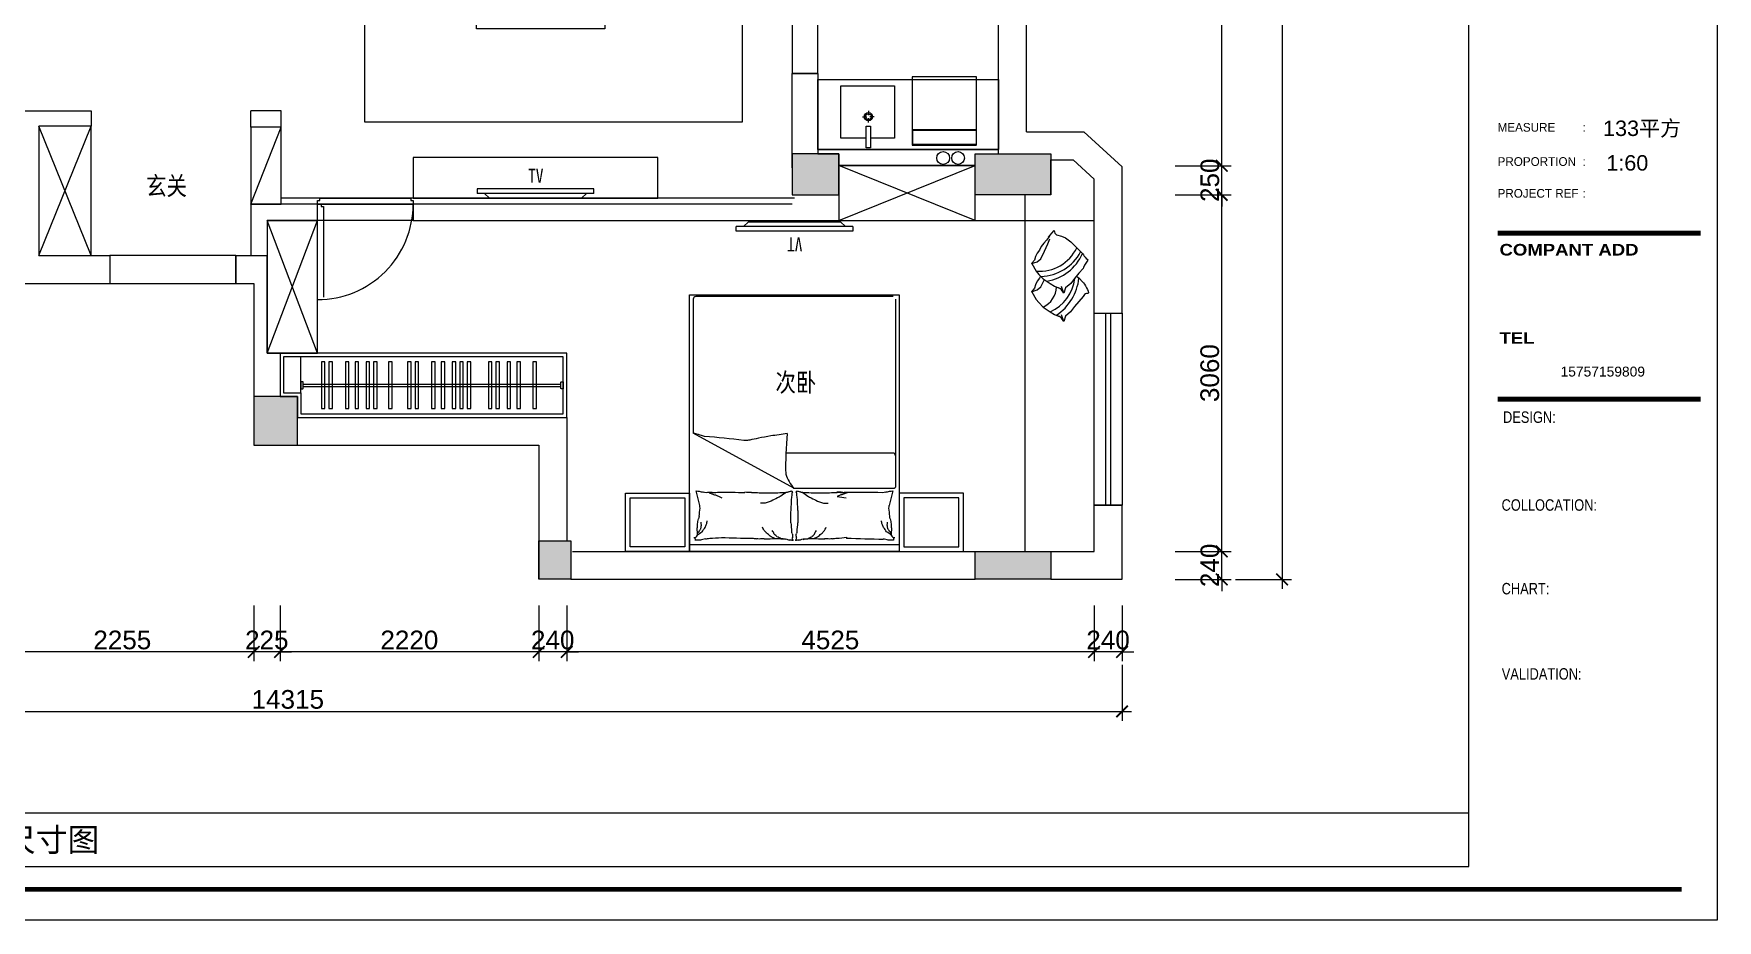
# Model space of a CAD drawing. Header units: millimetres. Extents: x 148889 to 229003, y -70503 to 111106.
# Drawn here: x 182490 to 196937, y -7813 to -204 of the extents above; entities that cross this region are included whole.
import ezdxf
from ezdxf.enums import TextEntityAlignment as Align

# ---------------------------------------------------------------- set-up
doc = ezdxf.new("R2010")
doc.units = ezdxf.units.MM
doc.header["$PDMODE"] = 3
doc.linetypes.add('DASHED2', pattern=[0.375, 0.25, -0.125])
doc.linetypes.add('HIDDEN', pattern=[0.375, 0.25, -0.125])
for name, color, linetype in [('C-门套', 16, 'Continuous'), ('P-原墙线', 7, 'Continuous'), ('P-固定家具1(到顶)', 3, 'Continuous'), ('P-固定家具2(不到顶)', 2, 'Continuous'), ('P-外部尺寸', 44, 'Continuous'), ('P-完成面', 1, 'Continuous'), ('P-文字', 3, 'Continuous'), ('P-新墙线', 4, 'Continuous'), ('P-活动家具', 3, 'Continuous'), ('P-窗', 3, 'Continuous'), ('P-门', 1, 'Continuous'), ('W-图框', 251, 'Continuous'), ('大墨图框', 4, 'Continuous')]:
    doc.layers.add(name, color=color, linetype=linetype)
doc.styles.add('Arial', font='arial.ttf')
doc.styles.add('H1', font='SimSun.ttf')
doc.styles.add('LOGO', font='arial.ttf')
doc.styles.add('LOGO-2', font='', dxfattribs={"width": 0.8})
doc.styles.add('NAME-1', font='simhei_0.ttf')
doc.styles.add('NAME-2', font='swisse.ttf')
doc.styles.get('LOGO-2').set_extended_font_data('Arial Black')
doc.dimstyles.new('1比80', dxfattribs={"dimscale": 80, "dimtxt": 2, "dimasz": 1.25, "dimexe": 1, "dimexo": 1, "dimgap": 0.25, "dimtad": 1, "dimdec": 0, "dimrnd": 0.005, "dimzin": 0, "dimdsep": 46, "dimtxsty": 'Arial', "dimblk": 'ARCHTICK', "dimcen": 0.125, "dimdle": 1, "dimclrd": 44, "dimclre": 44, "dimclrt": 50, "dimadec": 0, "dimazin": 0, "dimtfac": 1, "dimtdec": 0, "dimtix": 1, "dimtmove": 2, "dimatfit": 3, "dimldrblk": 'DOT', "dimfxl": 5, "dimfxlon": 1, "dimtvp": 1, "dimtolj": 1, "dimtzin": 0, "dimarcsym": 0})

# ---------------------------------------------------------------- blocks, each defined once
blk = doc.blocks.new('_ArchTick')
at = {"color": 0, "linetype": 'ByBlock', "const_width": 0.15}
blk.add_lwpolyline([(-0.5, -0.5), (0.5, 0.5)], dxfattribs=at)
blk = doc.blocks.new('*D135')
at = {"layer": 'Defpoints', "color": 0}
for p in [(191829, -4569), (191589, -4647), (191589, -5510)]:
    blk.add_point(p, dxfattribs=at)
at = {"layer": 'P-外部尺寸', "color": 44, "lineweight": -2}
for p, q in [((191589, -5110), (191589, -5590)), ((191829, -5110), (191829, -5590)), ((191589, -5510), (191489, -5510)), ((191829, -5510), (191589, -5510)), ((191829, -5510), (191929, -5510))]:
    blk.add_line(p, q, dxfattribs=at)
at = {"layer": 'P-外部尺寸', "color": 44, "lineweight": -2, "xscale": 100, "yscale": 100, "zscale": 100}
blk.add_blockref('_ArchTick', (191589, -5510), dxfattribs=at)
at = {"layer": 'P-外部尺寸', "color": 44, "lineweight": -2, "xscale": 100, "yscale": 100, "zscale": 100, "rotation": 180}
blk.add_blockref('_ArchTick', (191829, -5510), dxfattribs=at)
at = {"layer": 'P-外部尺寸', "color": 50, "insert": (191709, -5408), "char_height": 160, "attachment_point": 5, "style": 'Arial'}
blk.add_mtext('\\A1;240', dxfattribs=at)
blk = doc.blocks.new('_Dot')
at = {"color": 0, "linetype": 'ByBlock', "lineweight": -2}
blk.add_line((-0.5, 0), (-1, 0), dxfattribs=at)
at = {"color": 0, "linetype": 'ByBlock', "const_width": 0.5}
blk.add_lwpolyline([(-0.25, 0, 1), (0.25, 0, 1)], format="xyb", close=True, dxfattribs=at)
blk = doc.blocks.new('*D136')
at = {"layer": 'Defpoints', "color": 0}
for p in [(187064, -4422), (191589, -4647), (187064, -5510)]:
    blk.add_point(p, dxfattribs=at)
at = {"layer": 'P-外部尺寸', "color": 44, "lineweight": -2}
for p, q in [((187064, -5110), (187064, -5590)), ((191589, -5110), (191589, -5590)), ((191669, -5510), (186984, -5510))]:
    blk.add_line(p, q, dxfattribs=at)
at = {"layer": 'P-外部尺寸', "color": 44, "lineweight": -2, "xscale": 100, "yscale": 100, "zscale": 100, "rotation": 180}
blk.add_blockref('_ArchTick', (187064, -5510), dxfattribs=at)
at = {"layer": 'P-外部尺寸', "color": 44, "lineweight": -2, "xscale": 100, "yscale": 100, "zscale": 100}
blk.add_blockref('_ArchTick', (191589, -5510), dxfattribs=at)
at = {"layer": 'P-外部尺寸', "color": 50, "insert": (189326, -5408), "char_height": 160, "attachment_point": 5, "style": 'Arial'}
blk.add_mtext('\\A1;4525', dxfattribs=at)
blk = doc.blocks.new('*D137')
at = {"layer": 'Defpoints', "color": 0}
for p in [(186824, -4422), (187064, -4422), (186824, -5510)]:
    blk.add_point(p, dxfattribs=at)
at = {"layer": 'P-外部尺寸', "color": 44, "lineweight": -2}
for p, q in [((186824, -5110), (186824, -5590)), ((187064, -5110), (187064, -5590)), ((186824, -5510), (186724, -5510)), ((187064, -5510), (186824, -5510)), ((187064, -5510), (187164, -5510))]:
    blk.add_line(p, q, dxfattribs=at)
at = {"layer": 'P-外部尺寸', "color": 44, "lineweight": -2, "xscale": 100, "yscale": 100, "zscale": 100}
blk.add_blockref('_ArchTick', (186824, -5510), dxfattribs=at)
at = {"layer": 'P-外部尺寸', "color": 44, "lineweight": -2, "xscale": 100, "yscale": 100, "zscale": 100, "rotation": 180}
blk.add_blockref('_ArchTick', (187064, -5510), dxfattribs=at)
at = {"layer": 'P-外部尺寸', "color": 50, "insert": (186944, -5408), "char_height": 160, "attachment_point": 5, "style": 'Arial'}
blk.add_mtext('\\A1;240', dxfattribs=at)
blk = doc.blocks.new('*D138')
at = {"layer": 'Defpoints', "color": 0}
for p in [(184604, -3150), (186824, -4422), (184604, -5510)]:
    blk.add_point(p, dxfattribs=at)
at = {"layer": 'P-外部尺寸', "color": 44, "lineweight": -2}
for p, q in [((184604, -5110), (184604, -5590)), ((186824, -5110), (186824, -5590)), ((186904, -5510), (184524, -5510))]:
    blk.add_line(p, q, dxfattribs=at)
at = {"layer": 'P-外部尺寸', "color": 44, "lineweight": -2, "xscale": 100, "yscale": 100, "zscale": 100, "rotation": 180}
blk.add_blockref('_ArchTick', (184604, -5510), dxfattribs=at)
at = {"layer": 'P-外部尺寸', "color": 44, "lineweight": -2, "xscale": 100, "yscale": 100, "zscale": 100}
blk.add_blockref('_ArchTick', (186824, -5510), dxfattribs=at)
at = {"layer": 'P-外部尺寸', "color": 50, "insert": (185714, -5408), "char_height": 160, "attachment_point": 5, "style": 'Arial'}
blk.add_mtext('\\A1;2220', dxfattribs=at)
blk = doc.blocks.new('*D139')
at = {"layer": 'Defpoints', "color": 0}
for p in [(184379, -3150), (184604, -3150), (184379, -5510)]:
    blk.add_point(p, dxfattribs=at)
at = {"layer": 'P-外部尺寸', "color": 44, "lineweight": -2}
for p, q in [((184379, -5110), (184379, -5590)), ((184604, -5110), (184604, -5590)), ((184379, -5510), (184279, -5510)), ((184604, -5510), (184379, -5510)), ((184604, -5510), (184704, -5510))]:
    blk.add_line(p, q, dxfattribs=at)
at = {"layer": 'P-外部尺寸', "color": 44, "lineweight": -2, "xscale": 100, "yscale": 100, "zscale": 100}
blk.add_blockref('_ArchTick', (184379, -5510), dxfattribs=at)
at = {"layer": 'P-外部尺寸', "color": 44, "lineweight": -2, "xscale": 100, "yscale": 100, "zscale": 100, "rotation": 180}
blk.add_blockref('_ArchTick', (184604, -5510), dxfattribs=at)
at = {"layer": 'P-外部尺寸', "color": 50, "insert": (184491, -5408), "char_height": 160, "attachment_point": 5, "style": 'Arial'}
blk.add_mtext('\\A1;225', dxfattribs=at)
blk = doc.blocks.new('*D140')
at = {"layer": 'Defpoints', "color": 0}
for p in [(182124, -3150), (184379, -3150), (182124, -5510)]:
    blk.add_point(p, dxfattribs=at)
at = {"layer": 'P-外部尺寸', "color": 44, "lineweight": -2}
for p, q in [((182124, -5110), (182124, -5590)), ((184379, -5110), (184379, -5590)), ((184459, -5510), (182044, -5510))]:
    blk.add_line(p, q, dxfattribs=at)
at = {"layer": 'P-外部尺寸', "color": 44, "lineweight": -2, "xscale": 100, "yscale": 100, "zscale": 100, "rotation": 180}
blk.add_blockref('_ArchTick', (182124, -5510), dxfattribs=at)
at = {"layer": 'P-外部尺寸', "color": 44, "lineweight": -2, "xscale": 100, "yscale": 100, "zscale": 100}
blk.add_blockref('_ArchTick', (184379, -5510), dxfattribs=at)
at = {"layer": 'P-外部尺寸', "color": 50, "insert": (183251, -5408), "char_height": 160, "attachment_point": 5, "style": 'Arial'}
blk.add_mtext('\\A1;2255', dxfattribs=at)
blk = doc.blocks.new('*D144')
at = {"layer": 'Defpoints', "color": 0}
for p in [(177514, -5110), (191829, -5110), (191829, -6020)]:
    blk.add_point(p, dxfattribs=at)
at = {"layer": 'P-外部尺寸', "color": 44, "lineweight": -2}
for p, q in [((177514, -5620), (177514, -6100)), ((191829, -5620), (191829, -6100)), ((177434, -6020), (191909, -6020))]:
    blk.add_line(p, q, dxfattribs=at)
at = {"layer": 'P-外部尺寸', "color": 44, "lineweight": -2, "xscale": 100, "yscale": 100, "zscale": 100, "rotation": 180}
blk.add_blockref('_ArchTick', (177514, -6020), dxfattribs=at)
at = {"layer": 'P-外部尺寸', "color": 44, "lineweight": -2, "xscale": 100, "yscale": 100, "zscale": 100}
blk.add_blockref('_ArchTick', (191829, -6020), dxfattribs=at)
at = {"layer": 'P-外部尺寸', "color": 50, "insert": (184671, -5918), "char_height": 160, "attachment_point": 5, "style": 'Arial'}
blk.add_mtext('\\A1;14315', dxfattribs=at)
blk = doc.blocks.new('*D145')
at = {"layer": 'Defpoints', "color": 0}
for p in [(191356, -4647), (192684, -4647), (191356, -4887)]:
    blk.add_point(p, dxfattribs=at)
at = {"layer": 'P-外部尺寸', "color": 44, "lineweight": -2}
for p, q in [((192684, -4647), (192684, -4547)), ((192284, -4647), (192764, -4647)), ((192684, -4887), (192684, -4647)), ((192284, -4887), (192764, -4887)), ((192684, -4887), (192684, -4987))]:
    blk.add_line(p, q, dxfattribs=at)
at = {"layer": 'P-外部尺寸', "color": 44, "lineweight": -2, "xscale": 100, "yscale": 100, "zscale": 100}
for p, rotation in [((192684, -4647), 270), ((192684, -4887), 90)]:
    blk.add_blockref('_ArchTick', p, dxfattribs=dict(at, rotation=rotation))
at = {"layer": 'P-外部尺寸', "color": 50, "insert": (192583, -4767), "char_height": 160, "attachment_point": 5, "rotation": 90, "style": 'Arial'}
blk.add_mtext('\\A1;240', dxfattribs=at)
blk = doc.blocks.new('*D146')
at = {"layer": 'Defpoints', "color": 0}
for p in [(190280, -1587), (192684, -1587), (191356, -4647)]:
    blk.add_point(p, dxfattribs=at)
at = {"layer": 'P-外部尺寸', "color": 44, "lineweight": -2}
for p, q in [((192284, -1587), (192764, -1587)), ((192684, -4727), (192684, -1507)), ((192284, -4647), (192764, -4647))]:
    blk.add_line(p, q, dxfattribs=at)
at = {"layer": 'P-外部尺寸', "color": 44, "lineweight": -2, "xscale": 100, "yscale": 100, "zscale": 100}
for p, rotation in [((192684, -1587), 90), ((192684, -4647), 270)]:
    blk.add_blockref('_ArchTick', p, dxfattribs=dict(at, rotation=rotation))
at = {"layer": 'P-外部尺寸', "color": 50, "insert": (192582, -3117), "char_height": 160, "attachment_point": 5, "rotation": 90, "style": 'Arial'}
blk.add_mtext('\\A1;3060', dxfattribs=at)
blk = doc.blocks.new('*D147')
at = {"layer": 'Defpoints', "color": 0}
for p in [(190097, -1337), (192684, -1337), (190280, -1587)]:
    blk.add_point(p, dxfattribs=at)
at = {"layer": 'P-外部尺寸', "color": 44, "lineweight": -2}
for p, q in [((192684, -1337), (192684, -1237)), ((192284, -1337), (192764, -1337)), ((192684, -1587), (192684, -1337)), ((192284, -1587), (192764, -1587)), ((192684, -1587), (192684, -1687))]:
    blk.add_line(p, q, dxfattribs=at)
at = {"layer": 'P-外部尺寸', "color": 44, "lineweight": -2, "xscale": 100, "yscale": 100, "zscale": 100}
for p, rotation in [((192684, -1337), 270), ((192684, -1587), 90)]:
    blk.add_blockref('_ArchTick', p, dxfattribs=dict(at, rotation=rotation))
at = {"layer": 'P-外部尺寸', "color": 50, "insert": (192583, -1462), "char_height": 160, "attachment_point": 5, "rotation": 90, "style": 'Arial'}
blk.add_mtext('\\A1;250', dxfattribs=at)
blk = doc.blocks.new('*D148')
at = {"layer": 'Defpoints', "color": 0}
for p in [(188999, 2278), (192684, 2278), (190097, -1337)]:
    blk.add_point(p, dxfattribs=at)
at = {"layer": 'P-外部尺寸', "color": 44, "lineweight": -2}
for p, q in [((192684, -1417), (192684, 2358)), ((192284, 2278), (192764, 2278)), ((192284, -1337), (192764, -1337))]:
    blk.add_line(p, q, dxfattribs=at)
at = {"layer": 'P-外部尺寸', "color": 44, "lineweight": -2, "xscale": 100, "yscale": 100, "zscale": 100}
for p, rotation in [((192684, 2278), 90), ((192684, -1337), 270)]:
    blk.add_blockref('_ArchTick', p, dxfattribs=dict(at, rotation=rotation))
at = {"layer": 'P-外部尺寸', "color": 50, "insert": (192582, 471), "char_height": 160, "attachment_point": 5, "rotation": 90, "style": 'Arial'}
blk.add_mtext('\\A1;3615', dxfattribs=at)
blk = doc.blocks.new('*D152')
at = {"layer": 'Defpoints', "color": 0}
for p in [(192284, 6108), (192284, -4887), (193202, -4887)]:
    blk.add_point(p, dxfattribs=at)
at = {"layer": 'P-外部尺寸', "color": 44, "lineweight": -2}
for p, q in [((192802, 6108), (193282, 6108)), ((193202, 6188), (193202, -4967)), ((192802, -4887), (193282, -4887))]:
    blk.add_line(p, q, dxfattribs=at)
at = {"layer": 'P-外部尺寸', "color": 44, "lineweight": -2, "xscale": 100, "yscale": 100, "zscale": 100}
for p, rotation in [((193202, 6108), 90), ((193202, -4887), 270)]:
    blk.add_blockref('_ArchTick', p, dxfattribs=dict(at, rotation=rotation))
at = {"layer": 'P-外部尺寸', "color": 50, "insert": (193100, 611), "char_height": 160, "attachment_point": 5, "rotation": 90, "style": 'Arial'}
blk.add_mtext('\\A1;10995', dxfattribs=at)
blk = doc.blocks.new('A$C10130CDA')
at = {"layer": 'P-门'}
for p, q in [((0, 0), (0, 30)), ((0, 30), (20, 30)), ((820, 0), (0, 0)), ((20, 30), (20, 50)), ((20, 50), (800, 50)), ((800, 50), (800, 30)), ((800, 30), (820, 30)), ((820, 30), (820, 0))]:
    blk.add_line(p, q, dxfattribs=at)
blk = doc.blocks.new('A$C6DFF2702')
for p, q in [((0, 40), (1000, 40)), ((63, 40), (105, 0)), ((937, 40), (895, 0))]:
    blk.add_line(p, q)
for points in [[(0, 40), (0, 80), (1000, 80), (1000, 40)], [(895, 0), (105, 0)]]:
    blk.add_lwpolyline(points)
blk = doc.blocks.new('A$C435F4F1D')
at = {"layer": 'P-活动家具', "xscale": -1}
blk.add_blockref('A$C6DFF2702', (1000, 0), dxfattribs=at)
at = {"layer": 'P-文字', "style": 'H1', "width": 0.8}
blk.add_text('TV', height=120, dxfattribs=at).set_placement((437, 133))
blk = doc.blocks.new('A$C02DF28BF')
at = {"layer": 'P-活动家具'}
for p, q in [((0, 2350), (2200, 2350)), ((0, 550), (0, 2350)), ((2144, 2350), (2144, 550)), ((2200, 2350), (2200, 550)), ((2200, 550), (0, 550))]:
    blk.add_line(p, q, dxfattribs=at)
at = {"layer": 'P-活动家具', "color": 252}
for p, q in [((1637, 2321), (36, 2321)), ((14, 2299), (14, 604)), ((1357, 2299), (1357, 1377)), ((1659, 1446), (1659, 2299)), ((1682, 2295), (1715, 2287)), ((1715, 2287), (1807, 2264)), ((1659, 1446), (1185, 582)), ((36, 582), (1185, 582)), ((1682, 605), (1715, 613)), ((1715, 613), (1807, 636)), ((2144, 550), (1669, 550))]:
    blk.add_line(p, q, dxfattribs=at)
at = {"layer": 'P-活动家具'}
for points in [[(1700, 2900), (1700, 2350), (2200, 2350), (2200, 2900)], [(1700, 0), (1700, 550), (2200, 550), (2200, 0)]]:
    blk.add_lwpolyline(points, close=True, dxfattribs=at)
at = {"layer": 'P-活动家具', "color": 252}
for points in [[(1740, 2860), (1740, 2390), (2160, 2390), (2160, 2860)], [(1740, 40), (1740, 510), (2160, 510), (2160, 40)]]:
    blk.add_lwpolyline(points, close=True, dxfattribs=at)
for points in [[(2061, 2281, 0.077379), (2033, 2242, 0.077379), (1995, 2214, 0.047525), (1967, 2203, 0.047525), (1938, 2197)], [(2044, 2282, 0.05369), (2029, 2267, 0.070312), (2015, 2258, 0.015448), (2006, 2253, 0.013244), (1995, 2249, 0.082127), (1975, 2246, 0.064164), (1949, 2249)], [(1698, 1902, -0.009729), (1708, 1872, -0.009729), (1719, 1842, -0.007971), (1729, 1818, -0.002711), (1740, 1894)], [(1696, 1522, -0.016108), (1726, 1565, -0.024599), (1742, 1595, -0.009477), (1768, 1649, -0.015937), (1782, 1682, -0.072521), (1786, 1701, -0.033339), (1786, 1741)], [(2090, 1617, -0.027842), (2079, 1643, -0.048685), (2070, 1657, -0.023666), (2043, 1688, -0.031223), (2020, 1710, -0.046801), (2011, 1715, -0.023191), (1993, 1724)], [(2097, 1526, -0.088153), (2093, 1564, -0.088153), (2076, 1599, -0.077547), (2052, 1623, -0.077547), (2022, 1639)], [(1189, 1389, -0.007297), (1209, 1248, -0.009508), (1229, 1141, -0.006616), (1245, 1068, 0.023828), (1249, 1048, 0.052541), (1248, 1016, 0.004914), (1213, 680, 0.013133), (1203, 643, 0.007859), (1185, 582)], [(1696, 1378, 0.016108), (1726, 1335, 0.024599), (1742, 1305, 0.009477), (1768, 1251, 0.015937), (1782, 1218, 0.072521), (1786, 1199, 0.033339), (1786, 1159)], [(2097, 1374, 0.088153), (2093, 1336, 0.088153), (2076, 1301, 0.077547), (2052, 1277, 0.077547), (2022, 1261)], [(2090, 1283, 0.027842), (2079, 1257, 0.048685), (2070, 1243, 0.023666), (2043, 1212, 0.031223), (2020, 1190, 0.046801), (2011, 1185, 0.023191), (1993, 1176)], [(1698, 720, 0.009729), (1708, 750, 0.009729), (1719, 780, 0.007971), (1729, 804, 0.007971), (1740, 828)], [(2061, 619, -0.077379), (2033, 658, -0.077379), (1995, 686, -0.047525), (1967, 697, -0.047525), (1938, 703)], [(2044, 618, -0.05369), (2029, 633, -0.070312), (2015, 642, -0.015448), (2006, 647, -0.013244), (1995, 651, -0.082127), (1975, 654, -0.064164), (1949, 651)]]:
    blk.add_lwpolyline(points, format="xyb", dxfattribs=at)
for centre, radius, start, end in [((1379, 2297), 22.2, 90, 180), ((1637, 2299), 22.2, 360, 90), ((2044, 2314), 38, 296.5805, 355.5998), ((2097, 2314), 14.6, 191.2724, 296.5805), ((1681, 2295), 1.02, 255.9551, 4.0829), ((1384, 2244), 301, 4.0829, 9.4841), ((1440, 2190), 255, 9.4841, 17.3864), ((1824, 2247), 133, 186.4341, 197.3864), ((8456, 1996), 6762, 178.213, 180.9962), ((1810, 2189), 75.2, 75.9548, 92.6649), ((1931, 1537), 732, 92.6649, 98.005), ((1971, 1924), 352, 98.005, 102.1984), ((1757, 3239), 980, 279.6844, 282.1984), ((1964, 2507), 227, 270, 279.6844), ((2062, 2827), 546, 263.7676, 270), ((-15986, 2501), 18083, 358.0898, 359.0897), ((2429, 2164), 339, 164.256, 171.5628), ((2203, 2301), 100, 180, 191.2724), ((2282, 2255), 179, 171.5628, 180), ((1440, 1866), 256, 348.4414, 2.7491), ((2083, 1900), 4.11, 213.6206, 319.8304), ((1561, 1815), 525, 0.0039, 9.073), ((3154, 1742), 1465, 175.2338, 177.1624), ((2961, 1924), 1269, 182.6935, 184.7658), ((3189, 1858), 1493, 181.5355, 184.1282), ((8054, 1719), 6354, 179.7135, 180.9704), ((1507, 1711), 588, 6.0867, 10.1899), ((2261, 1781), 169, 182.5386, 190.1899), ((2415, 1724), 322, 175.1982, 182.5386), ((2991, 1531), 1293, 176.426, 179.7135), ((1124, 1720), 970, 355.1982, 359.4243), ((431, 1583), 1660, 359.4243, 1.9079), ((1394, 1767), 417, 290.1488, 309.6445), ((1587, 1496), 97.2, 343.7788, 352.8796), ((1680, 1468), 1.47, 352.8796, 73.3022), ((1686, 1446), 21.5, 73.3022, 99.9984), ((1608, 1523), 85.3, 332.7159, 343.7788), ((1739, 1488), 50.3, 152.7159, 167.131), ((1670, 1823), 357, 273.5049, 279.9984), ((1856, 1501), 162, 167.131, 176.426), ((924, 16601), 15151, 273.055, 273.5049), ((1807, 2995), 1517, 271.6331, 273.055), ((1933, 2233), 754, 266.6312, 271.6331), ((2090, 2484), 1015, 262.3191, 266.6312), ((2076, 1687), 220, 257.8905, 262.3191), ((2008, 1198), 273, 77.8905, 81.8665), ((2079, 1431), 36.4, 81.8665, 111.421), ((2090, 1484), 17.3, 248.0096, 291.421), ((1183, 1483), 912, 1.9079, 5.2592), ((2043, 1483), 59.9, 5.2592, 30.6513), ((2101, 1467), 4.75, 168.1069, 248.0096), ((2101, 1460), 2.58, 348.1069, 109.564), ((2135, 1486), 32.1, 175.6975, 210.6513), ((2107, 1458), 3.8, 109.564, 158.2117), ((2133, 1459), 27.9, 158.2117, 175.6975), ((1459, 3875), 2500, 263.7985, 271.7821), ((1680, 1432), 1.47, 286.6978, 7.1204), ((1587, 1404), 97.2, 7.1204, 16.2211), ((1686, 1454), 21.5, 260.0016, 286.6978), ((1608, 1377), 85.3, 16.2211, 27.2841), ((1739, 1412), 50.3, 192.869, 207.2841), ((1670, 1077), 357, 80.0016, 86.4951), ((1856, 1399), 162, 183.574, 192.869), ((2991, 1369), 1293, 180.2865, 183.574), ((924, -13701), 15151, 86.4951, 86.945), ((1807, -95), 1517, 86.945, 88.3669), ((1933, 667), 754, 88.3669, 93.3687), ((2090, 416), 1015, 93.3687, 97.6809), ((2076, 1213), 220, 97.6809, 102.1095), ((2008, 1702), 273, 278.1335, 282.1095), ((2079, 1469), 36.4, 248.579, 278.1335), ((2090, 1416), 17.3, 68.579, 111.9904), ((1183, 1417), 912, 354.7408, 358.0921), ((431, 1317), 1660, 358.0921, 0.5757), ((2043, 1417), 59.9, 329.3487, 354.7408), ((2101, 1433), 4.75, 111.9904, 191.8931), ((2101, 1440), 2.58, 250.436, 11.8931), ((2107, 1442), 3.8, 201.7883, 250.436), ((2135, 1414), 32.1, 149.3487, 184.3025), ((2133, 1441), 27.9, 184.3025, 201.7883), ((8054, 1181), 6354, 179.0296, 180.2865), ((1124, 1180), 970, 0.5757, 4.8018), ((2415, 1176), 322, 177.4614, 184.8018), ((-26799, 1344), 28495, 358.9199, 359.3572), ((3648, 951), 1956, 176.1626, 177.8316), ((3189, 1042), 1493, 175.8718, 178.4645), ((-3080, 1085), 5167, 357.1101, 0.0008), ((1507, 1189), 588, 349.8101, 353.9133), ((2261, 1119), 169, 169.8101, 177.4614), ((1440, 756), 256, 357.2509, 11.5586), ((1856, 726), 162, 173.5659, 191.5586), ((1328, 724), 759, 360, 7.5468), ((1827, 651), 269, 7.5468, 15.744), ((36, 604), 22.2, 180, 270), ((1384, 656), 301, 350.5159, 355.9171), ((1681, 605), 1.02, 355.9171, 104.0449), ((1440, 710), 255, 342.6136, 350.5159), ((1824, 653), 133, 162.6136, 173.5659), ((1810, 711), 75.2, 267.3351, 284.0452), ((1931, 1363), 732, 261.9949, 267.3351), ((1971, 976), 352, 257.8016, 261.9949), ((1757, -339), 980, 77.8016, 80.3156), ((1964, 393), 227, 80.3156, 90), ((2062, 73), 546, 90, 96.2324), ((2044, 586), 38, 4.4002, 63.4195), ((2097, 586), 14.6, 63.4195, 168.7276), ((2429, 736), 339, 188.4372, 195.744), ((2282, 645), 179, 180, 188.4372), ((2203, 599), 100, 168.7276, 180)]:
    blk.add_arc(centre, radius, start, end, dxfattribs=at)
blk = doc.blocks.new('A$C77B95984')
at = {"color": 252, "ltscale": 120}
for p, q in [((163, 404), (192, 434)), ((319, 444), (361, 408)), ((405, 410), (434, 440)), ((561, 449), (603, 414)), ((61, 286), (94, 331)), ((94, 331), (127, 366)), ((127, 366), (163, 404)), ((361, 408), (407, 372)), ((386, 389), (405, 410)), ((407, 372), (452, 340)), ((452, 340), (491, 296)), ((491, 296), (536, 282)), ((603, 414), (649, 378)), ((649, 378), (694, 345)), ((694, 345), (733, 301)), ((733, 301), (778, 288)), ((0, 187), (22, 192)), ((23, 166), (0, 187)), ((22, 192), (37, 207)), ((60, 139), (23, 166)), ((37, 207), (47, 252)), ((47, 252), (61, 286)), ((49, 148), (84, 122)), ((417, 103), (456, 164)), ((456, 164), (478, 202)), ((478, 202), (492, 236)), ((536, 282), (480, 262)), ((492, 236), (503, 270)), ((496, 247), (492, 236)), ((508, 263), (496, 247)), ((536, 282), (508, 263)), ((659, 108), (698, 170)), ((698, 170), (720, 208)), ((720, 208), (734, 242)), ((778, 288), (722, 268)), ((734, 242), (745, 276)), ((738, 253), (734, 242)), ((750, 269), (738, 253)), ((778, 288), (750, 269)), ((84, 122), (110, 100)), ((110, 100), (141, 79)), ((141, 79), (171, 64)), ((171, 64), (198, 46)), ((198, 46), (228, 32)), ((228, 32), (258, 25)), ((258, 25), (288, 0)), ((288, 1), (353, 42)), ((353, 42), (380, 64)), ((380, 64), (417, 103)), ((394, 79), (413, 70)), ((413, 70), (440, 52)), ((487, 83), (424, 115)), ((440, 52), (470, 38)), ((470, 38), (500, 31)), ((514, 54), (487, 83)), ((500, 31), (530, 6)), ((530, 6), (514, 54)), ((530, 7), (595, 47)), ((595, 47), (622, 70)), ((622, 70), (659, 108))]:
    blk.add_line(p, q, dxfattribs=at)
at = {"color": 252}
for p, q in [((117, 134), (72, 152)), ((181, 109), (117, 134)), ((245, 77), (181, 109)), ((272, 48), (245, 77)), ((288, 0), (272, 48))]:
    blk.add_line(p, q, dxfattribs=at)
at = {"color": 252, "ltscale": 120}
for centre, radius, start, end in [((42, 63), 401, 10.3466, 68.0377), ((-3, 61), 356, 356.8963, 65.524), ((0, 62), 398, 3.034, 63.5833)]:
    blk.add_arc(centre, radius, start, end, dxfattribs=at)
at = {"color": 252}
for centre, radius, start, end in [((361, -40), 452, 35.8909, 84.3926), ((378, 20), 354, 25.1489, 85.3782), ((480, 19), 200, 26.4599, 88.5144)]:
    blk.add_arc(centre, radius, start, end, dxfattribs=at)
at = {"color": 252, "ltscale": 120}
for points, knots in [([(192, 434), (207, 445), (226, 460), (243, 478), (248, 483)], [0, 0, 0, 0, 53.615527, 73.759118, 73.759118, 73.759118, 73.759118]), ([(248, 483), (259, 475), (281, 458), (307, 448), (319, 444)], [0, 0, 0, 0, 42.350236, 81.851055, 81.851055, 81.851055, 81.851055]), ([(434, 440), (447, 451), (471, 471), (536, 504), (531, 466), (548, 457), (561, 449)], [0, 0, 0, 0, 61.510805, 111.422185, 121.590049, 161.394204, 161.394204, 161.394204, 161.394204])]:
    blk.add_open_spline(points, degree=3, knots=knots, dxfattribs=at)
blk = doc.blocks.new('A$C3ABF2F21')
at = {"color": 252, "ltscale": 3}
blk.add_lwpolyline([(3238, 1201), (3238, 0), (0, 0), (0, 2441), (309, 2441)], dxfattribs=at)
for centre, radius, start, end in [((1063, 2215), 680, 115.1559, 151.0231), ((3114, 2629), 213, 336.4047, 98.1853)]:
    blk.add_arc(centre, radius, start, end, dxfattribs=at)
blk.add_ellipse((627, 2672), major_axis=(153, 159), ratio=0.45088, start_param=1.570796326794873, end_param=7.85398163397446, dxfattribs=at)
at = {"color": 252, "ltscale": 3, "extrusion": (0, 0, -1)}
blk.add_ellipse((3191, 2672), major_axis=(-153, 159), ratio=0.45088, start_param=1.570796326794812, end_param=7.853981633974398, dxfattribs=at)
at = {"layer": 'P-活动家具'}
for p, q in [((309, 3001), (309, 2051)), ((3509, 3001), (309, 3001)), ((3509, 3001), (3509, 1201)), ((459, 2825), (459, 2071)), ((3509, 2846), (479, 2846)), ((1509, 2051), (1509, 2846)), ((2560, 2071), (2560, 2846)), ((2560, 2846), (2560, 1221)), ((3360, 2825), (3360, 1621)), ((309, 2051), (438, 2051)), ((2539, 2051), (479, 2051)), ((3509, 1601), (3380, 1601)), ((3509, 1201), (2580, 1201))]:
    blk.add_line(p, q, dxfattribs=at)
blk.add_lwpolyline([(2059, 1651), (2059, 801), (959, 801), (959, 1651)], close=True, dxfattribs=at)
for centre, start, end in [((479, 2825), 89.9968, 180), ((3339, 2825), 0, 90.0032), ((438, 2071), 270, 0), ((479, 2071), 180, 270), ((2539, 2071), 270, 0), ((3380, 1621), 180, 270), ((2580, 1221), 180, 270)]:
    blk.add_arc(centre, 20.5, start, end, dxfattribs=at)
blk = doc.blocks.new('A$C2BA7324C')
at = {"layer": 'P-活动家具', "color": 8, "linetype": 'DASHED2'}
for p, q in [((0, 586), (552, 586)), ((5, 581), (547, 581)), ((5, 460), (5, 581)), ((547, 581), (547, 460)), ((552, 0), (552, 586)), ((0, 455), (552, 455)), ((5, 460), (547, 460))]:
    blk.add_line(p, q, dxfattribs=at)
blk.add_lwpolyline([(0, 586), (0, 0), (552, 0), (552, 586)], close=True, dxfattribs=at)
blk = doc.blocks.new('sfbhsrdfbh')
at = {"layer": '大墨图框', "color": 4, "linetype": 'ByBlock', "ltscale": 100}
for points in [[(56.17, 280.38), (476.17, 280.38), (476.17, -16.59), (56.17, -16.59)], [(438.91, 274.48), (68.08, 274.48), (68.08, -8.51), (438.91, -8.51)]]:
    blk.add_lwpolyline(points, close=True, dxfattribs=at)
at = {"layer": '大墨图框', "color": 1, "const_width": 0.755}
for points in [[(443.22, 86.49), (473.66, 86.49)], [(443.22, 61.59), (473.66, 61.59)]]:
    blk.add_lwpolyline(points, dxfattribs=at)
at = {"layer": '大墨图框', "color": 0, "const_width": 0.725}
blk.add_lwpolyline([(68.08, -11.95), (470.84, -11.95)], dxfattribs=at)
at = {"layer": '大墨图框', "color": 1}
for s, height, style, width, p in [('MEASURE ', 1.305, 'LOGO', 0.96, (443.21, 101.73)), (':', 1.3, 'LOGO', 1, (455.94, 101.73)), ('PROPORTION', 1.305, 'LOGO', 0.96, (443.21, 96.6)), (':', 1.3, 'LOGO', 1, (455.94, 96.6)), ('PROJECT REF', 1.3047, 'LOGO', 0.96, (443.21, 91.83)), (':', 1.3, 'LOGO', 1, (455.94, 91.83)), ('COMPANT ADD', 1.7396, 'LOGO-2', 1, (443.5, 83.15)), ('TEL', 1.74, 'LOGO-2', 1, (443.5, 69.91))]:
    blk.add_text(s, height=height, dxfattribs=dict(at, style=style, width=width)).set_placement(p)
at = {"layer": '大墨图框', "color": 1, "attachment_point": 1}
for s, insert, char_height, width, style in [('{\\H1.116x;133\\fSimSun|b0|i0|c134|p54;平方}', (459.03, 103.4), 2.0755, 24.9373, 'LOGO'), ('{\\H1.116x;1:60}', (459.52, 98.21), 2.0755, 24.9373, 'LOGO'), ('{\\H1.116x;15757159809}', (452.66, 66.48), 1.328, 21.8201, 'LOGO'), ('{\\fArial|b0|i0|c0|p34;DESIGN:}', (444.03, 59.76), 1.7203, 2.1993, 'LOGO-2'), ('{\\fArial|b0|i0|c0|p34;COLLOCATION:}', (443.81, 46.58), 1.7203, 2.1993, 'LOGO-2'), ('{\\fArial|b0|i0|c0|p34;CHART:}', (443.82, 34.03), 1.7203, 2.1993, 'LOGO-2'), ('{\\fArial|b0|i0|c0|p34;VALIDATION:}', (443.84, 21.24), 1.7203, 2.1993, 'LOGO-2')]:
    blk.add_mtext(s, dxfattribs=dict(at, insert=insert, char_height=char_height, width=width, style=style))
blk = doc.blocks.new('*U94')
at = {"color": 4}
blk.add_lwpolyline([(0, 0), (370.83, 0), (370.83, 8), (0, 8)], close=True, dxfattribs=at)
at = {"color": 2, "style": 'NAME-1'}
blk.add_attdef('FF', text='', height=3.5, dxfattribs=at).set_placement((4, 4), align=Align.MIDDLE)
at = {"color": 2, "style": 'NAME-2', "width": 1.2}
blk.add_attdef('PLAN', text='', height=3.5, dxfattribs=at).set_placement((10, 4), align=Align.MIDDLE_LEFT)
at = {"color": 2, "style": 'NAME-1'}
blk.add_attdef('平面布置图', text='', height=3.5, dxfattribs=at).set_placement((54.56, 4), align=Align.MIDDLE_LEFT)
blk.add_attdef('SCALE1:100/比例1:100', text='', height=3.5, dxfattribs=at).set_placement((370.83, 4), align=Align.MIDDLE_RIGHT)

msp = doc.modelspace()

# ---------------------------------------------------------------- hatches: boundary and pattern name
at = {"layer": 'P-原墙线'}
h = msp.add_hatch(color=8, dxfattribs=at)
h.dxf.hatch_style = 1
h.paths.add_polyline_path([(188999, 6108.4), (188999, 5798.4), (189409, 5798.4), (189409, 6108.4)])
h.paths.add_polyline_path([(189299, 2638.4), (188999, 2638.4), (188999, 2138.4), (189299, 2138.4)])
h.paths.add_polyline_path([(189399, -1236.6), (188999, -1236.6), (188999, -1586.6), (189399, -1586.6)])
h.paths.add_polyline_path([(190569, -1586.6), (191219, -1586.6), (191219, -1236.6), (190569, -1236.6)])
h.paths.add_polyline_path([(184379, -3316.6), (184379, -3736.6), (184754, -3736.6), (184754, -3316.6)])
h.paths.add_polyline_path([(186824, -4886.6), (187099, -4886.6), (187099, -4556.6), (186824, -4556.6)])
h.paths.add_polyline_path([(190569, -4646.6), (190569, -4886.6), (191219, -4886.6), (191219, -4646.6)])
h.paths.add_polyline_path([(179204, -3196.6), (178724, -3196.6), (178724, -3586.6), (179204, -3586.6)])
h.paths.add_polyline_path([(177754, -1116.6), (177754, -866.6), (177184, -866.6), (177184, -1116.6)])
h.paths.add_polyline_path([(177184, 2148.4), (177184, 1788.4), (177614, 1788.4), (177614, 2148.4)])
h.paths.add_polyline_path([(181504, 1878.4), (181504, 2198.4), (181094, 2198.4), (181094, 1878.4)])
h.paths.add_polyline_path([(184289, 1878.4), (184614, 1878.4), (184614, 2508.4), (184289, 2508.4)])
h.paths.add_polyline_path([(183509, 6108.4), (183269, 6108.4), (183269, 5748.4), (183509, 5748.4)])
h.paths.add_polyline_path([(181514, 4888.4), (181514, 5128.4), (181094, 5128.4), (181094, 4888.4)])
h.paths.add_polyline_path([(179214, 5128.4), (178784, 5128.4), (178784, 4888.4), (179214, 4888.4)])

# ---------------------------------------------------------------- linework, layer by layer
msp.add_line((189219, -546.6), (188999, -546.6))
at = {"layer": 'C-门套', "linetype": 'HIDDEN'}
for points in [[(188999, -546.6), (189219, -546.6), (189219, 1553.4), (188999, 1553.4)], [(184926.5, -1666.6), (185746.5, -1666.6), (185746.5, -1806.6), (184926.5, -1806.6)], [(183144, -2346.6), (184224, -2346.6), (184224, -2106.6), (183144, -2106.6)]]:
    msp.add_lwpolyline(points, close=True, dxfattribs=at)
at = {"layer": 'P-原墙线'}
for p, q in [((190769, -1236.6), (190769, 13.4)), ((191009, -1046.6), (191009, 13.4)), ((188999, -1356.6), (188999, -546.6)), ((189219, -546.6), (189219, -1236.6)), ((181794, -866.6), (182844, -866.6)), ((182844, -866.6), (182844, -866.6)), ((182844, -866.6), (182984, -866.6)), ((182984, -866.6), (182984, -996.6)), ((182984, -996.6), (182534, -996.6)), ((182534, -996.6), (182534, -2106.6)), ((191009, -1046.6), (191502.3, -1046.6)), ((191502.3, -1046.6), (191829, -1346)), ((189219, -1236.6), (189399, -1236.6)), ((189399, -1236.6), (189399, -1336.6)), ((190569, -1336.6), (190569, -1236.6)), ((190569, -1236.6), (190769, -1236.6)), ((191219, -1586.6), (191219, -1286.6)), ((191219, -1286.6), (191409, -1286.6)), ((191409, -1286.6), (191589, -1451.6)), ((191829, -2601.6), (191829, -1346)), ((190999, -4646.6), (190999, -1586.6)), ((191589, -2601.6), (191589, -1451.6)), ((182534, -2106.6), (183144, -2106.6)), ((183144, -2106.6), (183144, -2346.6)), ((184224, -2106.6), (184494, -2106.6)), ((184224, -2106.6), (184224, -2346.6)), ((184224, -2106.6), (184224, -2346.6)), ((184494, -2946.6), (184494, -2106.6)), ((182124, -2346.6), (183144, -2346.6)), ((184224, -2346.6), (184379, -2346.6)), ((184379, -2346.6), (184379, -3736.6)), ((191589, -2601.6), (191829, -2601.6)), ((184604, -2946.6), (184494, -2946.6)), ((184604, -2946.6), (184604, -3316.6)), ((184604, -3316.6), (184754, -3316.6)), ((184754, -3316.6), (184754, -3496.6)), ((184754, -3496.6), (187064, -3496.6)), ((187064, -3496.6), (187064, -4556.6)), ((184379, -3736.6), (186824, -3736.6)), ((186824, -3736.6), (186824, -4886.6)), ((191589, -4646.6), (191589, -4251.6)), ((191589, -4251.6), (191829, -4251.6)), ((191829, -4886.6), (191829, -4251.6)), ((187064, -4556.6), (187099, -4556.6)), ((187099, -4556.6), (187099, -4646.6)), ((187114, -4646.6), (191589, -4646.6)), ((187099, -4886.6), (190569, -4886.6)), ((191219, -4886.6), (191829, -4886.6))]:
    msp.add_line(p, q, dxfattribs=at)
for points in [[(189399, -1236.6), (188999, -1236.6), (188999, -1586.6), (189399, -1586.6)], [(190569, -1236.6), (191219, -1236.6), (191219, -1586.6), (190569, -1586.6)], [(184754, -3316.6), (184379, -3316.6), (184379, -3736.6), (184754, -3736.6)], [(186824, -4556.6), (187099, -4556.6), (187099, -4886.6), (186824, -4886.6)], [(190569, -4646.6), (191219, -4646.6), (191219, -4886.6), (190569, -4886.6)]]:
    msp.add_lwpolyline(points, close=True, dxfattribs=at)
for centre in [(190294, -1271.6), (190422.1, -1271.6)]:
    msp.add_circle(centre, 55, dxfattribs=at)
at = {"layer": 'P-固定家具1(到顶)', "color": 252}
for p, q in [((182534, -2106.6), (182984, -996.6)), ((182984, -2106.6), (182534, -996.6)), ((189399, -1806.6), (190569, -1336.6)), ((190569, -1806.6), (189399, -1336.6)), ((184926.5, -2946.6), (184494, -1806.6)), ((184494, -2946.6), (184926.5, -1806.6)), ((184784, -3286.6), (184784, -2976.6)), ((184804, -3211.6), (187014, -3211.6)), ((184804, -3231.6), (187014, -3231.6))]:
    msp.add_line(p, q, dxfattribs=at)
at = {"layer": 'P-固定家具1(到顶)'}
for points in [[(182984, -996.6), (182534, -996.6), (182534, -2106.6), (182984, -2106.6)], [(189399, -1806.6), (190569, -1806.6), (190569, -1336.6), (189399, -1336.6)], [(184926.5, -1806.6), (184494, -1806.6), (184494, -2946.6), (184926.5, -2946.6)]]:
    msp.add_lwpolyline(points, close=True, dxfattribs=at)
msp.add_lwpolyline([(187064, -2946.6), (184604, -2946.6), (184604, -3316.6), (184754, -3316.6), (184754, -3496.6), (187064, -3496.6), (187064, -2946.6)], dxfattribs=at)
at = {"layer": 'P-固定家具1(到顶)', "color": 252}
for points in [[(187034, -2976.6), (184634, -2976.6), (184634, -3286.6), (184784, -3286.6), (184784, -3466.6), (187034, -3466.6)], [(184989.6, -3419.8), (184989.6, -3019.8), (184959.6, -3019.8), (184959.6, -3419.8)], [(185053.7, -3419.8), (185053.7, -3019.8), (185023.7, -3019.8), (185023.7, -3419.8)], [(185195.1, -3419.8), (185195.1, -3019.8), (185165.1, -3019.8), (185165.1, -3419.8)], [(185278.7, -3421.6), (185278.7, -3021.6), (185248.7, -3021.6), (185248.7, -3421.6)], [(185372.8, -3419.8), (185372.8, -3019.8), (185342.8, -3019.8), (185342.8, -3419.8)], [(185436.9, -3419.8), (185436.9, -3019.8), (185406.9, -3019.8), (185406.9, -3419.8)], [(185566, -3419.8), (185566, -3019.8), (185536, -3019.8), (185536, -3419.8)], [(185728.8, -3419.8), (185728.8, -3019.8), (185698.8, -3019.8), (185698.8, -3419.8)], [(185792.9, -3419.8), (185792.9, -3019.8), (185762.9, -3019.8), (185762.9, -3419.8)], [(185934.3, -3419.8), (185934.3, -3019.8), (185904.3, -3019.8), (185904.3, -3419.8)], [(186017.8, -3421.6), (186017.8, -3021.6), (185987.8, -3021.6), (185987.8, -3421.6)], [(186111.9, -3419.8), (186111.9, -3019.8), (186081.9, -3019.8), (186081.9, -3419.8)], [(186176, -3419.8), (186176, -3019.8), (186146, -3019.8), (186146, -3419.8)], [(186240.8, -3419.8), (186240.8, -3019.8), (186210.8, -3019.8), (186210.8, -3419.8)], [(186422.3, -3421.6), (186422.3, -3021.6), (186392.3, -3021.6), (186392.3, -3421.6)], [(186486.4, -3421.6), (186486.4, -3021.6), (186456.4, -3021.6), (186456.4, -3421.6)], [(186582.5, -3421.6), (186582.5, -3021.6), (186552.5, -3021.6), (186552.5, -3421.6)], [(186666.9, -3421.6), (186666.9, -3021.6), (186636.9, -3021.6), (186636.9, -3421.6)], [(186804.4, -3421.6), (186804.4, -3021.6), (186774.4, -3021.6), (186774.4, -3421.6)]]:
    msp.add_lwpolyline(points, close=True, dxfattribs=at)
for points in [[(184784, -3251.6), (184799, -3251.6, 0.4142136), (184804, -3246.6), (184804, -3196.6, 0.4142136), (184799, -3191.6), (184784, -3191.6)], [(187034, -3251.6), (187019, -3251.6, -0.4142136), (187014, -3246.6), (187014, -3196.6, -0.4142136), (187019, -3191.6), (187034, -3191.6)]]:
    msp.add_lwpolyline(points, format="xyb", close=True, dxfattribs=at)
at = {"layer": 'P-固定家具2(不到顶)', "color": 252}
msp.add_line((184354, -1666.6), (184614, -1006.6), dxfattribs=at)
at = {"layer": 'P-固定家具2(不到顶)', "color": 2}
for points in [[(184354, -1666.6), (184614, -1666.6), (184614, -1006.6), (184354, -1006.6)], [(185746.5, -1616.6), (187846.5, -1616.6), (187846.5, -1266.6), (185746.5, -1266.6)]]:
    msp.add_lwpolyline(points, close=True, dxfattribs=at)
at = {"layer": 'P-完成面'}
msp.add_line((189019, -1616.6), (184614, -1616.6), dxfattribs=at)
at = {"layer": 'P-新墙线'}
for p, q in [((184614, -866.6), (184354, -866.6)), ((184354, -1006.6), (184354, -866.6)), ((184614, -1006.6), (184614, -866.6)), ((184614, -1006.6), (184354, -1006.6)), ((189219, -1196.6), (190770.3, -1196.6)), ((189399, -1336.6), (190569, -1336.6)), ((184354, -1666.6), (184354, -2106.6)), ((184926.5, -1666.6), (184354, -1666.6)), ((184926.5, -1806.6), (184926.5, -1666.6)), ((185746.5, -1806.6), (185746.5, -1666.6)), ((188999, -1666.6), (185746.5, -1666.6)), ((184494, -1806.6), (184494, -2106.6)), ((184494, -1806.6), (184926.5, -1806.6)), ((185746.5, -1806.6), (189399, -1806.6)), ((190569, -1806.6), (191589, -1806.6))]:
    msp.add_line(p, q, dxfattribs=at)
at = {"layer": 'P-活动家具', "color": 252}
for p, q in [((189416.9, -1101.6), (189416.9, -651.6)), ((189416.9, -651.6), (189877.3, -651.6)), ((189877.3, -651.6), (189877.3, -1101.6)), ((189603.2, -916.6), (189639.6, -916.6)), ((189634.2, -1185), (189634.2, -998.9)), ((189634.2, -998.9), (189671.2, -998.9)), ((189652.7, -867.1), (189652.7, -903.5)), ((189652.7, -966.1), (189652.7, -929.6)), ((189702.2, -916.6), (189665.7, -916.6)), ((189671.2, -998.9), (189671.2, -1185)), ((189634.2, -1101.6), (189416.9, -1101.6)), ((189877.3, -1101.6), (189671.2, -1101.6)), ((189671.2, -1185), (189634.2, -1185))]:
    msp.add_line(p, q, dxfattribs=at)
at = {"layer": 'P-活动家具', "color": 2}
msp.add_lwpolyline([(189219, -596.6), (190769, -596.6), (190769, -1196.6), (189219, -1196.6)], close=True, dxfattribs=at)
at = {"layer": 'P-活动家具', "color": 252}
for radius in [35, 25]:
    msp.add_circle((189652.7, -916.6), radius, dxfattribs=at)
at = {"layer": 'P-窗'}
for p, q in [((191689, -4251.6), (191689, -2601.6)), ((191729, -2601.6), (191729, -4251.6))]:
    msp.add_line(p, q, dxfattribs=at)
msp.add_lwpolyline([(191589, -2601.6), (191829, -2601.6), (191829, -4251.6), (191589, -4251.6)], close=True, dxfattribs=at)
at = {"layer": 'P-门', "color": 8}
for p, q in [((184926.5, -2486.6), (184926.5, -1666.6)), ((184926.5, -1666.6), (184956.5, -1666.6)), ((184956.5, -1666.6), (184956.5, -1686.6)), ((184956.5, -1686.6), (184976.5, -1686.6)), ((184976.5, -1686.6), (184976.5, -2466.6))]:
    msp.add_line(p, q, dxfattribs=at)
msp.add_arc((184926.8, -1666.9), 819.7, 269.97675, 0.02313, dxfattribs=at)

# ---------------------------------------------------------------- block references
at = {"layer": 'P-完成面'}
msp.add_blockref('A$C10130CDA', (184926.5, -1666.6), dxfattribs=at)
at = {"layer": 'P-活动家具'}
for name, p in [('A$C3ABF2F21', (185330.9, -962.2)), ('A$C435F4F1D', (186296.5, -1616.6))]:
    msp.add_blockref(name, p, dxfattribs=at)
at = {"layer": 'P-活动家具', "color": 252, "rotation": 180}
msp.add_blockref('A$C2BA7324C', (190581, -574.9), dxfattribs=at)
at = {"layer": 'P-活动家具', "xscale": -1, "rotation": 180}
msp.add_blockref('A$C435F4F1D', (188518.7, -1820.1), dxfattribs=at)
at = {"layer": 'P-活动家具'}
for name, p, rotation in [('A$C77B95984', (191059.7, -1888.2), 268.5940832192612), ('A$C02DF28BF', (187567.2, -2446.6), 270)]:
    msp.add_blockref(name, p, dxfattribs=dict(at, rotation=rotation))
at = {"layer": 'W-图框'}
ref = msp.add_blockref('*U94', (173593.8, -7351), dxfattribs=dict(at, xscale=57.19999999999709, yscale=57.19999999999709, zscale=57.20000000000001))
ref.add_attrib('平面布置图', '土建间墙尺寸图', dxfattribs={"layer": '0', "color": 2, "height": 200.2, "style": 'NAME-1'}).set_placement((181142.5, -7122.2), align=Align.MIDDLE_LEFT)
at = {"layer": '大墨图框', "xscale": 57.19999999999709, "yscale": 57.19999999999709, "zscale": 57.2}
msp.add_blockref('sfbhsrdfbh', (169699.4, -6864.1), dxfattribs=at)

# ---------------------------------------------------------------- texts
at = {"layer": 'P-文字', "style": 'H1', "width": 0.8}
for s, p in [('玄关', (183455.6, -1590.2)), ('次卧', (188855.6, -3276.4))]:
    msp.add_text(s, height=160, dxfattribs=at).set_placement(p)

# ---------------------------------------------------------------- dimensions: what is measured, and where the dimension line sits
at = {"layer": 'P-外部尺寸'}
for base, p1, p2, picture, middle in [((193201.9, -4886.6), (192284.2, 6108.4), (192284.2, -4886.6), '*D152', (193100.2, 610.9)), ((192684.2, 2278.4), (190097.3, -1336.6), (188999, 2278.4), '*D148', (192582.5, 470.9)), ((192684.2, -1336.6), (190279.6, -1586.6), (190097.3, -1336.6), '*D147', (192582.5, -1461.6)), ((192684.2, -1586.6), (191355.9, -4646.6), (190279.6, -1586.6), '*D146', (192582.5, -3116.6)), ((192684.2, -4646.6), (191355.9, -4886.6), (191355.9, -4646.6), '*D145', (192582.5, -4766.6))]:
    dim = msp.add_linear_dim(base=base, p1=p1, p2=p2, angle=90, dimstyle='1比80', dxfattribs=at)
    dim.commit()
    dim.dimension.update_dxf_attribs({"geometry": picture, "text_midpoint": middle})
for base, p1, p2, picture, middle in [((182124, -5509.8), (184379, -3149.8), (182124, -3149.8), '*D140', (183251.5, -5408.1)), ((184379, -5509.8), (184604, -3149.8), (184379, -3149.8), '*D139', (184491.5, -5408.1)), ((184604, -5509.8), (186824, -4422.3), (184604, -3149.8), '*D138', (185714, -5408.1)), ((186824, -5509.8), (187064, -4422.3), (186824, -4422.3), '*D137', (186944, -5408.1)), ((187064, -5509.8), (191589, -4646.6), (187064, -4422.3), '*D136', (189326.5, -5408.1)), ((191589, -5509.8), (191829, -4569.1), (191589, -4646.6), '*D135', (191709, -5408.1)), ((191829, -6020), (177514, -5109.8), (191829, -5109.8), '*D144', (184671.5, -5918.2))]:
    dim = msp.add_linear_dim(base=base, p1=p1, p2=p2, dimstyle='1比80', dxfattribs=at)
    dim.commit()
    dim.dimension.update_dxf_attribs({"geometry": picture, "text_midpoint": middle})

doc.saveas('drawing.dxf')
